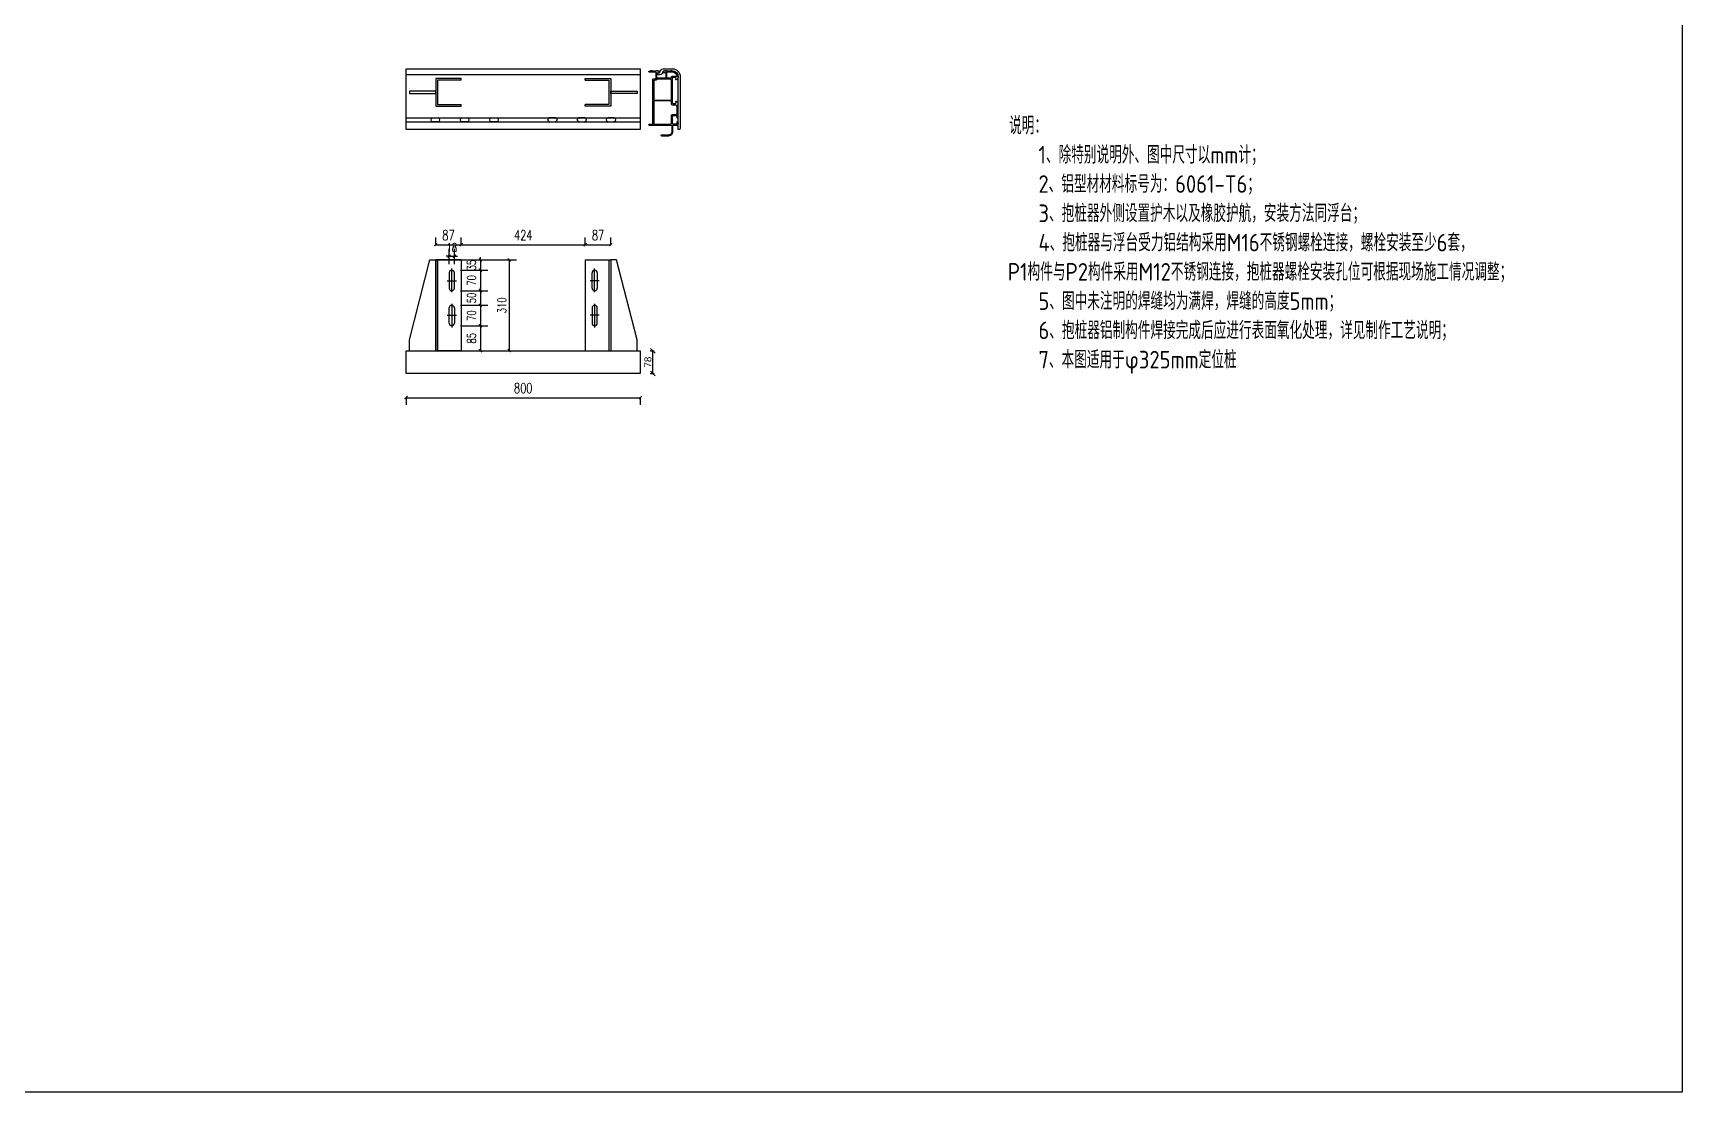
# Model space of a CAD drawing. Extents: x -259369 to -50372, y -155978 to 198088.
# Drawn here: x -100896 to -95263, y 9967 to 13586 of the extents above; entities that cross this region are included whole.
import ezdxf

# ---------------------------------------------------------------- set-up
doc = ezdxf.new("R2010")
doc.units = 0
doc.header["$LTSCALE"] = 1000
doc.header["$MEASUREMENT"] = 0
doc.linetypes.add('( Border )', pattern=[21, 6, -3, 6, -3, 0, -3])
doc.linetypes.add('CENTER2', pattern=[28.575, 19.05, -3.175, 3.175, -3.175])
for name, color, linetype in [('PUB_DIM', 3, 'Continuous'), ('W-WOOD_FLOOR木地板', 30, 'Continuous'), ('中实线', 1, 'Continuous'), ('图层5', 6, 'Continuous'), ('粗实线', 3, 'Continuous')]:
    doc.layers.add(name, color=color, linetype=linetype)
doc.layers.add('结构', color=52, linetype='Continuous', lineweight=18)
doc.layers.add('铝主梁170x129x4', color=210, linetype='Continuous', lineweight=25)
doc.styles.add('_TCH_DIM_T3', font='SIMPLEX.shx', dxfattribs={"width": 0.705882, "bigfont": 'hztxt.shx'})
doc.styles.add('DIM_FONT', font='SIMPLEX', dxfattribs={"width": 0.7, "bigfont": 'GBCBIG'})
doc.styles.add('M', font='arial.ttf')
doc.styles.get("Standard").update_dxf_attribs({"font": 'gbenor.shx', "bigfont": 'gbcbig.shx'})
doc.styles.add('STANDARD_T3', font='simplex.shx', dxfattribs={"width": 0.7, "bigfont": 'hztxt.shx'})
doc.dimstyles.new('9', dxfattribs={"dimscale": 8, "dimtxt": 3, "dimasz": 2, "dimexe": 0.5, "dimexo": 0.5, "dimtad": 1, "dimdec": 0, "dimdsep": 46, "dimtxsty": 'M', "dimblk1": 'OBLIQUE', "dimblk2": 'OBLIQUE', "dimsah": 1, "dimcen": 2.5, "dimclrd": 6, "dimclre": 6, "dimclrt": 6, "dimadec": 0, "dimazin": 0, "dimtfac": 1, "dimtdec": 0, "dimtix": 1, "dimtmove": 1, "dimatfit": 3, "dimldrblk": 'OBLIQUE', "dimfxl": 2, "dimfxlon": 1, "dimtolj": 1, "dimtzin": 0, "dimarcsym": 0})
doc.dimstyles.new('_T&10', dxfattribs={"dimtxt": 29.75, "dimasz": 10, "dimexe": 25, "dimexo": 30, "dimgap": 10, "dimtad": 1, "dimdec": 0, "dimzin": 0, "dimdsep": 46, "dimtxsty": '_TCH_DIM_T3', "dimblk": 'ARCHTICK', "dimcen": 0.09, "dimclrt": 7, "dimazin": 2, "dimtfac": 1, "dimtdec": 0, "dimtix": 1, "dimtmove": 2, "dimatfit": 3, "dimfxl": 1, "dimtolj": 1, "dimtzin": 0, "dimarcsym": 0})
doc.dimstyles.new('DIMN10', dxfattribs={"dimscale": 0.1, "dimtxt": 300, "dimasz": 100, "dimexe": 250, "dimexo": 300, "dimgap": 150, "dimtad": 1, "dimdec": 0, "dimzin": 0, "dimdsep": 46, "dimtxsty": 'DIM_FONT', "dimblk": 'ARCHTICK', "dimcen": 0.09, "dimclrd": 1, "dimclre": 1, "dimclrt": 2, "dimazin": 2, "dimtfac": 1, "dimtdec": 0, "dimtix": 1, "dimtmove": 2, "dimatfit": 3, "dimldrblk": 'ARCHTICK', "dimfxl": 1, "dimtolj": 1, "dimtzin": 0, "dimarcsym": 0})
doc.dimstyles.new('W__10', dxfattribs={"dimtxt": 35, "dimasz": 10, "dimexe": 25, "dimexo": 30, "dimgap": 15, "dimtad": 1, "dimdec": 0, "dimzin": 0, "dimdsep": 46, "dimtxsty": 'STANDARD_T3', "dimblk": 'ARCHTICK', "dimcen": 0.09, "dimclrd": 1, "dimclre": 1, "dimclrt": 2, "dimadec": 0, "dimazin": 0, "dimtfac": 1, "dimtdec": 0, "dimtix": 1, "dimtmove": 2, "dimatfit": 3, "dimldrblk": 'ARCHTICK', "dimfxl": 1, "dimtolj": 1, "dimtzin": 0, "dimarcsym": 0})

# ---------------------------------------------------------------- blocks, each defined once
blk = doc.blocks.new('_ArchTick')
at = {"color": 0, "linetype": 'ByBlock', "const_width": 0.4}
blk.add_lwpolyline([(-0.5, -0.5), (0.5, 0.5)], dxfattribs=at)
blk = doc.blocks.new('*D682')
at = {"layer": 'Defpoints', "color": 0, "transparency": 16777216}
for p in [(-99621.4, 12422), (-98821.4, 12422), (-98821.4, 12339.5)]:
    blk.add_point(p, dxfattribs=at)
at = {"layer": 'PUB_DIM', "color": 1, "lineweight": -2, "transparency": 16777216}
for p, q in [((-99621.4, 12341.5), (-99621.4, 12314.5)), ((-99621.4, 12339.5), (-98821.4, 12339.5)), ((-98821.4, 12341.5), (-98821.4, 12314.5))]:
    blk.add_line(p, q, dxfattribs=at)
at = {"layer": 'PUB_DIM', "color": 1, "lineweight": -2, "transparency": 16777216, "xscale": 10, "yscale": 10, "zscale": 10, "rotation": 180}
blk.add_blockref('_ArchTick', (-99621.4, 12339.5), dxfattribs=at)
at = {"layer": 'PUB_DIM', "color": 1, "lineweight": -2, "transparency": 16777216, "xscale": 10, "yscale": 10, "zscale": 10}
blk.add_blockref('_ArchTick', (-98821.4, 12339.5), dxfattribs=at)
at = {"layer": 'PUB_DIM', "color": 2, "transparency": 16777216, "insert": (-99221.4, 12372), "char_height": 35, "attachment_point": 5, "style": 'STANDARD_T3'}
blk.add_mtext('\\A1;800', dxfattribs=at)
blk = doc.blocks.new('*D683')
at = {"layer": 'Defpoints', "color": 0, "transparency": 16777216}
for p in [(-99433.4, 12810), (-99433.4, 12500), (-99269.3, 12500)]:
    blk.add_point(p, dxfattribs=at)
at = {"layer": 'PUB_DIM', "color": 0, "lineweight": -2, "transparency": 16777216}
for p, q in [((-99403.4, 12810), (-99244.3, 12810)), ((-99269.3, 12810), (-99269.3, 12500)), ((-99403.4, 12500), (-99244.3, 12500))]:
    blk.add_line(p, q, dxfattribs=at)
at = {"layer": 'PUB_DIM', "color": 0, "lineweight": -2, "transparency": 16777216, "xscale": 10, "yscale": 10, "zscale": 10}
for p, rotation in [((-99269.3, 12810), 90), ((-99269.3, 12500), 270)]:
    blk.add_blockref('_ArchTick', p, dxfattribs=dict(at, rotation=rotation))
at = {"layer": 'PUB_DIM', "color": 7, "transparency": 16777216, "insert": (-99294.2, 12655), "char_height": 29.75, "attachment_point": 5, "rotation": 90, "style": '_TCH_DIM_T3'}
blk.add_mtext('\\A1;310', dxfattribs=at)
blk = doc.blocks.new('*D684')
at = {"layer": 'Defpoints', "color": 0, "transparency": 16777216}
for p in [(-99433.4, 12862.1), (-99520.4, 12810), (-99433.4, 12810)]:
    blk.add_point(p, dxfattribs=at)
at = {"layer": 'PUB_DIM', "color": 1, "lineweight": -2, "transparency": 16777216}
for p, q in [((-99520.4, 12860.1), (-99520.4, 12887.1)), ((-99520.4, 12862.1), (-99433.4, 12862.1)), ((-99433.4, 12860.1), (-99433.4, 12887.1))]:
    blk.add_line(p, q, dxfattribs=at)
at = {"layer": 'PUB_DIM', "color": 1, "lineweight": -2, "transparency": 16777216, "xscale": 10, "yscale": 10, "zscale": 10, "rotation": 180}
blk.add_blockref('_ArchTick', (-99520.4, 12862.1), dxfattribs=at)
at = {"layer": 'PUB_DIM', "color": 1, "lineweight": -2, "transparency": 16777216, "xscale": 10, "yscale": 10, "zscale": 10}
blk.add_blockref('_ArchTick', (-99433.4, 12862.1), dxfattribs=at)
at = {"layer": 'PUB_DIM', "color": 2, "transparency": 16777216, "insert": (-99476.9, 12894.6), "char_height": 35, "attachment_point": 5, "style": 'STANDARD_T3'}
blk.add_mtext('\\A1;87', dxfattribs=at)
blk = doc.blocks.new('*D685')
at = {"layer": 'Defpoints', "color": 0, "transparency": 16777216}
for p in [(-99009.4, 12862.1), (-99433.4, 12810), (-99009.4, 12810)]:
    blk.add_point(p, dxfattribs=at)
at = {"layer": 'PUB_DIM', "color": 1, "lineweight": -2, "transparency": 16777216}
for p, q in [((-99433.4, 12860.1), (-99433.4, 12887.1)), ((-99433.4, 12862.1), (-99009.4, 12862.1)), ((-99009.4, 12860.1), (-99009.4, 12887.1))]:
    blk.add_line(p, q, dxfattribs=at)
at = {"layer": 'PUB_DIM', "color": 1, "lineweight": -2, "transparency": 16777216, "xscale": 10, "yscale": 10, "zscale": 10, "rotation": 180}
blk.add_blockref('_ArchTick', (-99433.4, 12862.1), dxfattribs=at)
at = {"layer": 'PUB_DIM', "color": 1, "lineweight": -2, "transparency": 16777216, "xscale": 10, "yscale": 10, "zscale": 10}
blk.add_blockref('_ArchTick', (-99009.4, 12862.1), dxfattribs=at)
at = {"layer": 'PUB_DIM', "color": 2, "transparency": 16777216, "insert": (-99221.4, 12894.6), "char_height": 35, "attachment_point": 5, "style": 'STANDARD_T3'}
blk.add_mtext('\\A1;424', dxfattribs=at)
blk = doc.blocks.new('*D686')
at = {"layer": 'Defpoints', "color": 0, "transparency": 16777216}
for p in [(-98922.4, 12862.1), (-99009.4, 12810), (-98922.4, 12810)]:
    blk.add_point(p, dxfattribs=at)
at = {"layer": 'PUB_DIM', "color": 1, "lineweight": -2, "transparency": 16777216}
for p, q in [((-99009.4, 12860.1), (-99009.4, 12887.1)), ((-99009.4, 12862.1), (-98922.4, 12862.1)), ((-98922.4, 12860.1), (-98922.4, 12887.1))]:
    blk.add_line(p, q, dxfattribs=at)
at = {"layer": 'PUB_DIM', "color": 1, "lineweight": -2, "transparency": 16777216, "xscale": 10, "yscale": 10, "zscale": 10, "rotation": 180}
blk.add_blockref('_ArchTick', (-99009.4, 12862.1), dxfattribs=at)
at = {"layer": 'PUB_DIM', "color": 1, "lineweight": -2, "transparency": 16777216, "xscale": 10, "yscale": 10, "zscale": 10}
blk.add_blockref('_ArchTick', (-98922.4, 12862.1), dxfattribs=at)
at = {"layer": 'PUB_DIM', "color": 2, "transparency": 16777216, "insert": (-98965.9, 12894.6), "char_height": 35, "attachment_point": 5, "style": 'STANDARD_T3'}
blk.add_mtext('\\A1;87', dxfattribs=at)
blk = doc.blocks.new('*D687')
at = {"layer": 'Defpoints', "color": 0, "transparency": 16777216}
for p in [(-99476.9, 12810), (-99465.4, 12775), (-99367.8, 12775)]:
    blk.add_point(p, dxfattribs=at)
at = {"layer": 'PUB_DIM', "color": 1, "lineweight": -2, "transparency": 16777216}
for p, q in [((-99446.9, 12810), (-99342.8, 12810)), ((-99367.8, 12810), (-99367.8, 12820)), ((-99367.8, 12810), (-99367.8, 12775)), ((-99435.4, 12775), (-99342.8, 12775)), ((-99367.8, 12775), (-99367.8, 12765))]:
    blk.add_line(p, q, dxfattribs=at)
at = {"layer": 'PUB_DIM', "color": 1, "lineweight": -2, "transparency": 16777216, "xscale": 10, "yscale": 10, "zscale": 10}
for p, rotation in [((-99367.8, 12810), 270), ((-99367.8, 12775), 90)]:
    blk.add_blockref('_ArchTick', p, dxfattribs=dict(at, rotation=rotation))
at = {"layer": 'PUB_DIM', "color": 2, "transparency": 16777216, "insert": (-99397.8, 12792.5), "char_height": 30, "attachment_point": 5, "rotation": 90, "style": 'DIM_FONT'}
blk.add_mtext('\\A1;35', dxfattribs=at)
blk = doc.blocks.new('*D688')
at = {"layer": 'Defpoints', "color": 0, "transparency": 16777216}
for p in [(-99465.4, 12775), (-99465.4, 12705), (-99367.8, 12705)]:
    blk.add_point(p, dxfattribs=at)
at = {"layer": 'PUB_DIM', "color": 1, "lineweight": -2, "transparency": 16777216}
for p, q in [((-99435.4, 12775), (-99342.8, 12775)), ((-99367.8, 12775), (-99367.8, 12705)), ((-99435.4, 12705), (-99342.8, 12705))]:
    blk.add_line(p, q, dxfattribs=at)
at = {"layer": 'PUB_DIM', "color": 1, "lineweight": -2, "transparency": 16777216, "xscale": 10, "yscale": 10, "zscale": 10}
for p, rotation in [((-99367.8, 12775), 90), ((-99367.8, 12705), 270)]:
    blk.add_blockref('_ArchTick', p, dxfattribs=dict(at, rotation=rotation))
at = {"layer": 'PUB_DIM', "color": 2, "transparency": 16777216, "insert": (-99397.8, 12740), "char_height": 30, "attachment_point": 5, "rotation": 90, "style": 'DIM_FONT'}
blk.add_mtext('\\A1;70', dxfattribs=at)
blk = doc.blocks.new('*D689')
at = {"layer": 'Defpoints', "color": 0, "transparency": 16777216}
for p in [(-99465.4, 12705), (-99465.4, 12655), (-99367.8, 12655)]:
    blk.add_point(p, dxfattribs=at)
at = {"layer": 'PUB_DIM', "color": 1, "lineweight": -2, "transparency": 16777216}
for p, q in [((-99435.4, 12705), (-99342.8, 12705)), ((-99367.8, 12705), (-99367.8, 12715)), ((-99367.8, 12705), (-99367.8, 12655)), ((-99435.4, 12655), (-99342.8, 12655)), ((-99367.8, 12655), (-99367.8, 12645))]:
    blk.add_line(p, q, dxfattribs=at)
at = {"layer": 'PUB_DIM', "color": 1, "lineweight": -2, "transparency": 16777216, "xscale": 10, "yscale": 10, "zscale": 10}
for p, rotation in [((-99367.8, 12705), 270), ((-99367.8, 12655), 90)]:
    blk.add_blockref('_ArchTick', p, dxfattribs=dict(at, rotation=rotation))
at = {"layer": 'PUB_DIM', "color": 2, "transparency": 16777216, "insert": (-99397.8, 12680), "char_height": 30, "attachment_point": 5, "rotation": 90, "style": 'DIM_FONT'}
blk.add_mtext('\\A1;50', dxfattribs=at)
blk = doc.blocks.new('*D690')
at = {"layer": 'Defpoints', "color": 0, "transparency": 16777216}
for p in [(-99465.4, 12655), (-99465.4, 12585), (-99367.8, 12585)]:
    blk.add_point(p, dxfattribs=at)
at = {"layer": 'PUB_DIM', "color": 1, "lineweight": -2, "transparency": 16777216}
for p, q in [((-99435.4, 12655), (-99342.8, 12655)), ((-99367.8, 12655), (-99367.8, 12585)), ((-99435.4, 12585), (-99342.8, 12585))]:
    blk.add_line(p, q, dxfattribs=at)
at = {"layer": 'PUB_DIM', "color": 1, "lineweight": -2, "transparency": 16777216, "xscale": 10, "yscale": 10, "zscale": 10}
for p, rotation in [((-99367.8, 12655), 90), ((-99367.8, 12585), 270)]:
    blk.add_blockref('_ArchTick', p, dxfattribs=dict(at, rotation=rotation))
at = {"layer": 'PUB_DIM', "color": 2, "transparency": 16777216, "insert": (-99397.8, 12620), "char_height": 30, "attachment_point": 5, "rotation": 90, "style": 'DIM_FONT'}
blk.add_mtext('\\A1;70', dxfattribs=at)
blk = doc.blocks.new('*D691')
at = {"layer": 'Defpoints', "color": 0, "transparency": 16777216}
for p in [(-99465.4, 12585), (-99476.9, 12500), (-99367.8, 12500)]:
    blk.add_point(p, dxfattribs=at)
at = {"layer": 'PUB_DIM', "color": 1, "lineweight": -2, "transparency": 16777216}
for p, q in [((-99435.4, 12585), (-99342.8, 12585)), ((-99367.8, 12585), (-99367.8, 12500)), ((-99446.9, 12500), (-99342.8, 12500))]:
    blk.add_line(p, q, dxfattribs=at)
at = {"layer": 'PUB_DIM', "color": 1, "lineweight": -2, "transparency": 16777216, "xscale": 10, "yscale": 10, "zscale": 10}
for p, rotation in [((-99367.8, 12585), 90), ((-99367.8, 12500), 270)]:
    blk.add_blockref('_ArchTick', p, dxfattribs=dict(at, rotation=rotation))
at = {"layer": 'PUB_DIM', "color": 2, "transparency": 16777216, "insert": (-99397.8, 12542.5), "char_height": 30, "attachment_point": 5, "rotation": 90, "style": 'DIM_FONT'}
blk.add_mtext('\\A1;85', dxfattribs=at)
blk = doc.blocks.new('*D692')
at = {"layer": 'Defpoints', "color": 0, "transparency": 16777216}
for p in [(-99456.4, 12822.6), (-99474.4, 12766), (-99456.4, 12766)]:
    blk.add_point(p, dxfattribs=at)
at = {"layer": 'PUB_DIM', "color": 1, "lineweight": -2, "transparency": 16777216}
for p, q in [((-99474.4, 12796), (-99474.4, 12847.6)), ((-99456.4, 12796), (-99456.4, 12847.6)), ((-99474.4, 12822.6), (-99484.4, 12822.6)), ((-99474.4, 12822.6), (-99456.4, 12822.6)), ((-99456.4, 12822.6), (-99446.4, 12822.6))]:
    blk.add_line(p, q, dxfattribs=at)
at = {"layer": 'PUB_DIM', "color": 1, "lineweight": -2, "transparency": 16777216, "xscale": 10, "yscale": 10, "zscale": 10}
blk.add_blockref('_ArchTick', (-99474.4, 12822.6), dxfattribs=at)
at = {"layer": 'PUB_DIM', "color": 1, "lineweight": -2, "transparency": 16777216, "xscale": 10, "yscale": 10, "zscale": 10, "rotation": 180}
blk.add_blockref('_ArchTick', (-99456.4, 12822.6), dxfattribs=at)
at = {"layer": 'PUB_DIM', "color": 2, "transparency": 16777216, "insert": (-99465.4, 12852.6), "char_height": 30, "attachment_point": 5, "style": 'DIM_FONT'}
blk.add_mtext('\\A1;18', dxfattribs=at)
blk = doc.blocks.new('048')
at = {"color": 4}
for p, q in [((651097.9, -257614.5), (651010.9, -257614.5)), ((651010.9, -257614.5), (651010.9, -257709.5)), ((651097.9, -257620.5), (651016.9, -257620.5)), ((651016.9, -257620.5), (651016.9, -257703.5)), ((651097.9, -257620.5), (651097.9, -257614.5)), ((651010.9, -257709.5), (651097.9, -257709.5)), ((651016.9, -257703.5), (651097.9, -257703.5)), ((651097.9, -257709.5), (651097.9, -257703.5))]:
    blk.add_line(p, q, dxfattribs=at)
blk = doc.blocks.new('891')
at = {"color": 0, "ltscale": 0.5}
blk.add_line((-1486542.7, 1377887.1), (-1486570.9, 1377887.1), dxfattribs=at)
at = {"color": 0, "lineweight": 5}
for p, q in [((-1486591.7, 1377686.1), (-1486593.6, 1377686.1)), ((-1486592.4, 1377685.9), (-1486592.4, 1377685.9))]:
    blk.add_line(p, q, dxfattribs=at)
at = {"color": 0, "ltscale": 0.5}
blk.add_arc((-1486542.7, 1377885.1), 2, 64.2042, 90, dxfattribs=at)
at = {"color": 0, "lineweight": 25}
for centre, radius, start, end in [((-1486593.6, 1377688.1), 2, 246.4591, 270), ((-1486591.7, 1377687.1), 1, 270, 311.3814), ((-1486592.4, 1377687.9), 2, 311.3814, 0)]:
    blk.add_arc(centre, radius, start, end, dxfattribs=at)
at = {"layer": '粗实线', "color": 0, "linetype": 'ByBlock', "ltscale": 0.5}
for p, q in [((-1486597.4, 1377867.1), (-1486597.4, 1377784.7)), ((-1486528.2, 1377873.7), (-1486521.4, 1377873.7)), ((-1486521.4, 1377879.7), (-1486525.5, 1377879.7)), ((-1486520.4, 1377874.7), (-1486520.4, 1377878.7)), ((-1486597.4, 1377783.5), (-1486597.4, 1377704.7)), ((-1486597.4, 1377703.5), (-1486597.4, 1377690.9))]:
    blk.add_line(p, q, dxfattribs=at)
for centre, radius, start, end in [((-1486570.4, 1377867.1), 27, 91.5188, 180), ((-1486570.4, 1377867.1), 20, 91.5188, 180), ((-1486544.9, 1377880.5), 7.1, 37.6327, 64.2042), ((-1486542.2, 1377879.6), 14.8, 7.196, 79.5045), ((-1486540.9, 1377883.6), 2, 5.0412, 37.6327), ((-1486526.3, 1377886.4), 12.9, 191.5156, 261.5695), ((-1486525.5, 1377881.7), 2, 186.8775, 270), ((-1486521.4, 1377878.7), 1, 0, 90), ((-1486521.4, 1377874.7), 1, 270, 0)]:
    blk.add_arc(centre, radius, start, end, dxfattribs=at)
at = {"layer": '结构', "color": 0, "linetype": 'ByBlock', "lineweight": 0, "ltscale": 0.5}
for points in [[(-1486564.5, 1377894.1, 0.198912), (-1486564.6, 1377894.1), (-1486564.9, 1377893.6, -0.414214), (-1486565.2, 1377893.6), (-1486565.5, 1377894.1, 0.198912), (-1486565.7, 1377894.1)], [(-1486562.5, 1377894.1, 0.198912), (-1486562.6, 1377894.1), (-1486562.9, 1377893.6, -0.414214), (-1486563.2, 1377893.6), (-1486563.5, 1377894.1, 0.198912), (-1486563.7, 1377894.1)], [(-1486560.5, 1377894.1, 0.198912), (-1486560.6, 1377894.1), (-1486560.9, 1377893.6, -0.414214), (-1486561.2, 1377893.6), (-1486561.5, 1377894.1, 0.198912), (-1486561.7, 1377894.1)], [(-1486558.5, 1377894.1, 0.198912), (-1486558.6, 1377894.1), (-1486558.9, 1377893.6, -0.414214), (-1486559.2, 1377893.6), (-1486559.5, 1377894.1, 0.198912), (-1486559.7, 1377894.1)], [(-1486556.5, 1377894.1, 0.198912), (-1486556.6, 1377894.1), (-1486556.9, 1377893.6, -0.414214), (-1486557.2, 1377893.6), (-1486557.5, 1377894.1, 0.198912), (-1486557.7, 1377894.1)], [(-1486554.5, 1377894.1, 0.198912), (-1486554.6, 1377894.1), (-1486554.9, 1377893.6, -0.414214), (-1486555.2, 1377893.6), (-1486555.5, 1377894.1, 0.198912), (-1486555.7, 1377894.1)], [(-1486552.5, 1377894.1, 0.198912), (-1486552.6, 1377894.1), (-1486552.9, 1377893.6, -0.414214), (-1486553.2, 1377893.6), (-1486553.5, 1377894.1, 0.198912), (-1486553.7, 1377894.1)], [(-1486550.5, 1377894.1, 0.198912), (-1486550.6, 1377894.1), (-1486550.9, 1377893.6, -0.414214), (-1486551.2, 1377893.6), (-1486551.5, 1377894.1, 0.198912), (-1486551.7, 1377894.1)]]:
    blk.add_lwpolyline(points, format="xyb", dxfattribs=at)
at = {"layer": '铝主梁170x129x4', "color": 0, "lineweight": 25}
for p, q in [((-1486590.4, 1377720.2), (-1486590.4, 1377867.1)), ((-1486565.7, 1377894.1), (-1486571.1, 1377894.1)), ((-1486563.6, 1377894.1), (-1486564.5, 1377894.1)), ((-1486561.6, 1377894.1), (-1486562.5, 1377894.1)), ((-1486559.6, 1377894.1), (-1486560.5, 1377894.1)), ((-1486557.6, 1377894.1), (-1486558.5, 1377894.1)), ((-1486555.6, 1377894.1), (-1486556.5, 1377894.1)), ((-1486553.6, 1377894.1), (-1486554.5, 1377894.1)), ((-1486551.6, 1377894.1), (-1486552.5, 1377894.1)), ((-1486539.5, 1377894.1), (-1486550.5, 1377894.1)), ((-1486597, 1377784.3), (-1486597.3, 1377784.6)), ((-1486597.3, 1377783.7), (-1486597, 1377784)), ((-1486597, 1377704.3), (-1486597.3, 1377704.6)), ((-1486597.3, 1377703.7), (-1486597, 1377704)), ((-1486590.7, 1377719.8), (-1486590.4, 1377720.1)), ((-1486590.4, 1377719.2), (-1486590.7, 1377719.5)), ((-1486590.4, 1377687.9), (-1486590.4, 1377719))]:
    blk.add_line(p, q, dxfattribs=at)
for centre, radius, start, end in [((-1486597.2, 1377784.7), 0.2, 180, 225), ((-1486597.2, 1377783.5), 0.2, 135, 180), ((-1486597.2, 1377784.1), 0.2, 315, 45), ((-1486597.2, 1377704.7), 0.2, 180, 225), ((-1486597.2, 1377703.5), 0.2, 135, 180), ((-1486592.4, 1377690.9), 5, 180, 246.4591), ((-1486597.2, 1377704.1), 0.2, 315, 45), ((-1486590.6, 1377719.6), 0.2, 135, 225), ((-1486590.6, 1377720.2), 0.2, 315, 0), ((-1486590.6, 1377719), 0.2, 0, 45)]:
    blk.add_arc(centre, radius, start, end, dxfattribs=at)
blk = doc.blocks.new('_Oblique')
at = {"color": 0, "linetype": 'ByBlock', "lineweight": -2}
blk.add_line((-0.5, -0.5), (0.5, 0.5), dxfattribs=at)
blk = doc.blocks.new('*D681')
at = {"color": 6, "lineweight": -2, "transparency": 16777216}
for p, q in [((-98788.2, 12500), (-98774.2, 12500)), ((-98778.2, 12422), (-98778.2, 12500)), ((-98788.2, 12422), (-98774.2, 12422))]:
    blk.add_line(p, q, dxfattribs=at)
at = {"layer": 'Defpoints', "color": 0, "transparency": 16777216}
for p in [(-98821.4, 12500), (-98778.2, 12500), (-98821.4, 12422)]:
    blk.add_point(p, dxfattribs=at)
at = {"color": 6, "lineweight": -2, "transparency": 16777216, "xscale": 16, "yscale": 16, "zscale": 16}
for p, rotation in [((-98778.2, 12500), 90), ((-98778.2, 12422), 270)]:
    blk.add_blockref('_Oblique', p, dxfattribs=dict(at, rotation=rotation))
at = {"color": 6, "transparency": 16777216, "insert": (-98795.4, 12461), "char_height": 24, "attachment_point": 5, "rotation": 90, "style": 'M'}
blk.add_mtext('\\A1;78', dxfattribs=at)
blk = doc.blocks.new('A$C49B369EF')
at = {"color": 8}
for p, q in [((4, 203), (20.5, 203)), ((22.5, 124), (22.5, 191))]:
    blk.add_line(p, q, dxfattribs=at)
at = {"color": 3}
for p, q in [((17, 36), (2, 36)), ((19, 34), (19, 12)), ((22, 34), (22, 12)), ((57, 3), (31, 3)), ((58, 2), (58, 1)), ((47.4, 0), (31, 0)), ((57, 0), (48.6, 0))]:
    blk.add_line(p, q, dxfattribs=at)
at = {"color": 8, "ltscale": 0.5}
blk.add_arc((20.5, 201), 2, 0, 90, dxfattribs=at)
at = {"color": 3}
for centre, radius, start, end in [((2, 38), 2, 180, 270), ((17, 34), 2, 0, 90), ((31, 12), 12, 180, 270), ((31, 12), 9, 180, 270), ((57, 2), 1, 0, 90), ((57, 1), 1, 270, 0)]:
    blk.add_arc(centre, radius, start, end, dxfattribs=at)
at = {"color": 3, "ltscale": 0.5}
blk.add_arc((24, 34), 2, 90, 180, dxfattribs=at)
at = {"layer": '中实线', "color": 8, "linetype": 'ByBlock', "ltscale": 0.5}
for p, q in [((4, 203), (4, 203)), ((36, 218), (20, 218)), ((20, 218), (20, 218)), ((22.5, 199), (22.5, 201)), ((24.5, 197), (37, 197)), ((25.5, 194), (70.6, 194)), ((39, 199), (39, 215)), ((75.5, 190), (80.5, 190)), ((83.5, 187), (83.5, 125)), ((22.5, 107.5), (22.5, 117)), ((80.5, 122), (24.5, 122)), ((24.5, 119), (80.5, 119)), ((83.5, 116), (83.5, 42.5)), ((3.5, 76), (3.5, 101.5)), ((6.5, 104.5), (19.5, 104.5)), ((19.5, 73), (6.5, 73)), ((22.5, 42.5), (22.5, 70)), ((80.5, 39.5), (25.5, 39.5))]:
    blk.add_line(p, q, dxfattribs=at)
for centre, radius, start, end in [((20, 202.1), 15.9, 89.8166, 176.4472), ((24.5, 199), 2, 180, 269.9404), ((25.5, 191), 3, 90, 180), ((36, 215), 3, 0, 90), ((37, 199), 2, 269.9404, 0), ((70.6, 192), 2, 11.537, 90), ((75.5, 193), 3, 191.537, 270), ((80.5, 187), 3, 0, 90), ((24.5, 124), 2, 180, 270), ((24.5, 117), 2, 90, 180), ((80.5, 125), 3, 270, 0), ((80.5, 116), 3, 0, 90), ((6.5, 101.5), 3, 90, 180), ((6.5, 76), 3, 180, 270), ((19.5, 107.5), 3, 270, 0), ((19.5, 70), 3, 0, 90), ((25.5, 42.5), 3, 180, 270), ((80.5, 42.5), 3, 270, 0)]:
    blk.add_arc(centre, radius, start, end, dxfattribs=at)
at = {"layer": '粗实线', "linetype": 'ByBlock', "ltscale": 0.5}
for p, q in [((0, 200.4), (0, 202)), ((9.1, 199.2), (7.8, 191.8)), ((17, 200), (10.1, 200)), ((19, 155.1), (19, 198)), ((20, 222), (24.7, 222)), ((24.7, 222), (22.4, 222)), ((39.9, 222), (45, 222)), ((42.5, 214), (42.5, 198)), ((43.5, 215), (50.3, 215)), ((43.5, 197), (56.9, 197)), ((50.5, 219.5), (50.5, 215.2)), ((57.1, 196.9), (57.4, 196.6)), ((57.6, 196.6), (57.9, 196.9)), ((58.1, 197), (71.5, 197)), ((64.5, 215.2), (64.5, 219.5)), ((71.5, 215), (64.7, 215)), ((70, 222), (75.1, 222)), ((72.5, 198), (72.5, 214)), ((76, 218), (76, 194.5)), ((99.8, 219), (77, 219)), ((77, 193.5), (86, 193.5)), ((87, 192.5), (87, 155.1)), ((90.3, 222), (92.7, 222)), ((100, 219.5), (100, 219.2)), ((7.8, 117.2), (9.1, 109.8)), ((19, 111), (19, 153.9)), ((19.4, 154.6), (19.1, 154.9)), ((19.1, 154.1), (19.4, 154.4)), ((86.9, 154.9), (86.6, 154.6)), ((86.6, 154.4), (86.9, 154.1)), ((87, 153.9), (87, 153.9)), ((87, 153.9), (87, 89.8)), ((0, 89.8), (0, 108.6)), ((0, 74.4), (0, 88.7)), ((0, 64), (0, 74.4)), ((0.4, 89.4), (0.1, 89.7)), ((0.1, 88.8), (0.4, 89.1)), ((3.8, 61.5), (2.5, 61.5)), ((4, 68.5), (4, 61.7)), ((18, 69.5), (5, 69.5)), ((10.1, 109), (17, 109)), ((19, 55.1), (19, 68.5)), ((86.9, 89.7), (86.6, 89.4)), ((86.6, 89.1), (86.9, 88.8)), ((87, 88.7), (87, 39.5)), ((0, 38), (0, 42)), ((2.5, 47.5), (3.8, 47.5)), ((4, 47.3), (4, 40.5)), ((19, 40.5), (19, 53.9)), ((19.4, 54.6), (19.1, 54.9)), ((19.1, 54.1), (19.4, 54.4)), ((99, 36), (24, 36)), ((87.5, 39), (99, 39)), ((100, 38), (100, 37))]:
    blk.add_line(p, q, dxfattribs=at)
at = {"layer": '粗实线', "color": 3, "linetype": 'ByBlock', "ltscale": 0.5}
for p, q in [((5, 39.5), (18, 39.5)), ((47.9, 0.4), (47.6, 0.1)), ((48.4, 0.1), (48.1, 0.4))]:
    blk.add_line(p, q, dxfattribs=at)
at = {"layer": '粗实线', "linetype": 'ByBlock', "ltscale": 0.5}
for centre, radius, start, end in [((20, 202), 20, 90, 180), ((9.9, 200.4), 9.84, 179.7094, 251.9861), ((6.8, 192), 1, 270, 349.7), ((10.1, 199), 1, 90, 169.7), ((17, 198), 2, 360, 90), ((43.5, 214), 1, 90, 180), ((43.5, 198), 1, 180, 270), ((45.3, 215.4), 6.6, 38.3047, 92.8074), ((50.3, 215.2), 0.2, 270, 0.2741), ((56.9, 196.8), 0.2, 45, 90), ((57.5, 196.8), 0.2, 225, 315), ((58.1, 196.8), 0.2, 90, 135), ((69.7, 215.4), 6.6, 87.1926, 141.6953), ((64.7, 215.2), 0.2, 180, 270), ((71.5, 214), 1, 0, 90), ((71.5, 198), 1, 270, 0), ((77, 218), 1, 90, 180), ((77, 194.5), 1, 180, 270), ((86, 192.5), 1, 0, 90), ((92.1, 208.2), 13.8, 54.8394, 92.3815), ((99.8, 219.2), 0.2, 270, 0), ((10.1, 108.5), 10.1, 110.0422, 179.7055), ((6.8, 117), 1.03, 10.8147, 98.718), ((19.2, 155.1), 0.2, 180, 225), ((19.2, 153.9), 0.2, 135, 180), ((19.2, 154.5), 0.2, 315, 45), ((86.8, 154.5), 0.2, 135, 225), ((86.8, 155.1), 0.2, 315, 0), ((86.8, 153.9), 0.2, 360, 45), ((0.2, 89.8), 0.2, 180, 225), ((0.2, 88.7), 0.2, 135, 180), ((2.5, 64), 2.5, 180, 270), ((0.2, 89.2), 0.2, 315, 45), ((3.8, 61.7), 0.2, 270, 0), ((5, 68.5), 1, 90, 180), ((10.1, 110), 1, 190.3, 270), ((17, 111), 2, 270, 0), ((18, 68.5), 1, 0, 90), ((86.8, 89.2), 0.2, 135, 225), ((86.8, 89.8), 0.2, 315, 0), ((86.8, 88.7), 0.2, 360, 45), ((6.6, 42.3), 6.6, 128.3047, 182.8074), ((3.8, 47.3), 0.2, 0, 90), ((5, 40.5), 1, 180, 270), ((18, 40.5), 1, 270, 0), ((19.2, 55.1), 0.2, 180, 225), ((19.2, 53.9), 0.2, 135, 180), ((19.2, 54.5), 0.2, 315, 45), ((87, 39), 0.5, 90, 0), ((99, 38), 1, 0, 90), ((99, 37), 1, 270, 0)]:
    blk.add_arc(centre, radius, start, end, dxfattribs=at)
at = {"layer": '粗实线', "color": 3, "linetype": 'ByBlock', "ltscale": 0.5}
for centre, start, end in [((47.4, 0.2), 270, 315), ((48, 0.2), 45, 135), ((48.6, 0.2), 225, 270)]:
    blk.add_arc(centre, 0.2, start, end, dxfattribs=at)
at = {"layer": '结构', "color": 3, "linetype": 'ByBlock', "ltscale": 0.5}
for p, q in [((24.9, 221.9), (25.2, 221.5)), ((25.5, 221.5), (25.8, 221.9)), ((25.9, 222), (26.7, 222)), ((26.9, 221.9), (27.2, 221.5)), ((27.5, 221.5), (27.8, 221.9)), ((27.9, 222), (28.7, 222)), ((28.9, 221.9), (29.2, 221.5)), ((29.5, 221.5), (29.8, 221.9)), ((29.9, 222), (30.7, 222)), ((30.9, 221.9), (31.2, 221.5)), ((31.5, 221.5), (31.8, 221.9)), ((31.9, 222), (32.7, 222)), ((32.9, 221.9), (33.2, 221.5)), ((33.5, 221.5), (33.8, 221.9)), ((33.9, 222), (34.7, 222)), ((34.9, 221.9), (35.2, 221.5)), ((35.5, 221.5), (35.8, 221.9)), ((35.9, 222), (36.7, 222)), ((36.9, 221.9), (37.2, 221.5)), ((37.5, 221.5), (37.8, 221.9)), ((37.9, 222), (38.7, 222)), ((38.9, 221.9), (39.2, 221.5)), ((39.5, 221.5), (39.8, 221.9)), ((39.9, 222), (41.7, 222)), ((75.1, 222), (73.3, 222)), ((75.6, 221.5), (75.3, 221.9)), ((76.1, 221.9), (75.8, 221.5)), ((77.1, 222), (76.3, 222)), ((77.6, 221.5), (77.3, 221.9)), ((78.1, 221.9), (77.8, 221.5)), ((79.1, 222), (78.3, 222)), ((79.6, 221.5), (79.3, 221.9)), ((80.1, 221.9), (79.8, 221.5)), ((81.1, 222), (80.3, 222)), ((81.6, 221.5), (81.3, 221.9)), ((82.1, 221.9), (81.8, 221.5)), ((83.1, 222), (82.3, 222)), ((83.6, 221.5), (83.3, 221.9)), ((84.1, 221.9), (83.8, 221.5)), ((85.1, 222), (84.3, 222)), ((85.6, 221.5), (85.3, 221.9)), ((86.1, 221.9), (85.8, 221.5)), ((87.1, 222), (86.3, 222)), ((87.6, 221.5), (87.3, 221.9)), ((88.1, 221.9), (87.8, 221.5)), ((89.1, 222), (88.3, 222)), ((89.6, 221.5), (89.3, 221.9)), ((90.1, 221.9), (89.8, 221.5))]:
    blk.add_line(p, q, dxfattribs=at)
for centre, start, end in [((24.7, 221.8), 45, 90), ((25.3, 221.6), 225, 315), ((25.9, 221.8), 90, 135), ((26.7, 221.8), 45, 90), ((27.3, 221.6), 225, 315), ((27.9, 221.8), 90, 135), ((28.7, 221.8), 45, 90), ((29.3, 221.6), 225, 315), ((29.9, 221.8), 90, 135), ((30.7, 221.8), 45, 90), ((31.3, 221.6), 225, 315), ((31.9, 221.8), 90, 135), ((32.7, 221.8), 45, 90), ((33.3, 221.6), 225, 315), ((33.9, 221.8), 90, 135), ((34.7, 221.8), 45, 90), ((35.3, 221.6), 225, 315), ((35.9, 221.8), 90, 135), ((36.7, 221.8), 45, 90), ((37.3, 221.6), 225, 315), ((37.9, 221.8), 90, 135), ((38.7, 221.8), 45, 90), ((39.3, 221.6), 225, 315), ((39.9, 221.8), 90, 135), ((75.1, 221.8), 45, 90), ((75.7, 221.6), 225, 315), ((76.3, 221.8), 90, 135), ((77.1, 221.8), 45, 90), ((77.7, 221.6), 225, 315), ((78.3, 221.8), 90, 135), ((79.1, 221.8), 45, 90), ((79.7, 221.6), 225, 315), ((80.3, 221.8), 90, 135), ((81.1, 221.8), 45, 90), ((81.7, 221.6), 225, 315), ((82.3, 221.8), 90, 135), ((83.1, 221.8), 45, 90), ((83.7, 221.6), 225, 315), ((84.3, 221.8), 90, 135), ((85.1, 221.8), 45, 90), ((85.7, 221.6), 225, 315), ((86.3, 221.8), 90, 135), ((87.1, 221.8), 45, 90), ((87.7, 221.6), 225, 315), ((88.3, 221.8), 90, 135), ((89.1, 221.8), 45, 90), ((89.7, 221.6), 225, 315), ((90.3, 221.8), 90, 135)]:
    blk.add_arc(centre, 0.2, start, end, dxfattribs=at)
blk = doc.blocks.new('*U665')
for p, q in [((-10, 7), (10, 7)), ((10, -7), (-10, -7))]:
    blk.add_line(p, q)
for centre, start, end in [((-8.3, 0), 103.4159, 256.5841), ((8.3, 0), 283.4159, 76.5841)]:
    blk.add_arc(centre, 7.2, start, end)
blk = doc.blocks.new('*U666')
at = {"color": 0, "linetype": 'ByBlock', "lineweight": -2, "transparency": 16777216}
for p in [(0, 0), (100, 0), (200, 0)]:
    blk.add_blockref('*U665', p, dxfattribs=at)
blk = doc.blocks.new('*U667')
for p, q in [((-10, 7), (10, 7)), ((10, -7), (-10, -7))]:
    blk.add_line(p, q)
for centre, start, end in [((-8.3, 0), 103.4159, 256.5841), ((8.3, 0), 283.4159, 76.5841)]:
    blk.add_arc(centre, 7.2, start, end)
blk = doc.blocks.new('*U668')
at = {"color": 0, "linetype": 'ByBlock', "lineweight": -2, "transparency": 16777216}
for p in [(0, 0), (100, 0), (200, 0)]:
    blk.add_blockref('*U667', p, dxfattribs=at)

msp = doc.modelspace()

# ---------------------------------------------------------------- linework, layer by layer
at = {"color": 252}
for p, q in [((-99621.45, 13443.24), (-98821.45, 13443.24)), ((-99621.45, 13295.74), (-98821.45, 13295.74)), ((-99621.45, 13281.74), (-98821.45, 13281.74))]:
    msp.add_line(p, q, dxfattribs=at)
at = {"color": 4}
for p, q in [((-99433.45, 12810.04), (-99520.45, 12810.04)), ((-99433.45, 12810.04), (-99433.45, 12500.04)), ((-99009.45, 12810.04), (-98922.45, 12810.04)), ((-99009.45, 12810.04), (-99009.45, 12500.04)), ((-98922.45, 12810.04), (-98922.45, 12500.04))]:
    msp.add_line(p, q, dxfattribs=at)
at = {"color": 3, "linetype": 'CENTER2'}
for p, q in [((-99481.04, 12739.04), (-99449.86, 12739.04)), ((-99465.45, 12699.59), (-99465.45, 12780.49)), ((-98961.86, 12739.04), (-98993.04, 12739.04)), ((-98977.45, 12699.59), (-98977.45, 12780.49)), ((-99481.04, 12621.04), (-99449.86, 12621.04)), ((-99465.45, 12660.49), (-99465.45, 12579.59)), ((-98961.86, 12621.04), (-98993.04, 12621.04)), ((-98977.45, 12660.49), (-98977.45, 12579.59))]:
    msp.add_line(p, q, dxfattribs=at)
for p, q in [((-99474.45, 12766.04), (-99474.45, 12714.04)), ((-99456.45, 12714.04), (-99456.45, 12766.04)), ((-98986.45, 12714.04), (-98986.45, 12766.04)), ((-98968.45, 12766.04), (-98968.45, 12714.04)), ((-99474.45, 12594.04), (-99474.45, 12646.04)), ((-99456.45, 12646.04), (-99456.45, 12594.04)), ((-98986.45, 12646.04), (-98986.45, 12594.04)), ((-98968.45, 12594.04), (-98968.45, 12646.04))]:
    msp.add_line(p, q)
for points in [[(-107106.17, 17488.07), (-95262.52, 17488.07), (-95262.52, 9967.09), (-107106.17, 9967.09)], [(-99520.45, 13386.74), (-99610.45, 13386.74), (-99610.45, 13378.74), (-99520.45, 13378.74)], [(-98922.45, 13386.74), (-98832.45, 13386.74), (-98832.45, 13378.74), (-98922.45, 13378.74)]]:
    msp.add_lwpolyline(points, close=True)
for points in [[(-99610.45, 12500.04), (-99610.44, 12537.09), (-99540.45, 12810.04), (-99520.45, 12810.04), (-99520.45, 12500.04)], [(-98832.44, 12500.04), (-98832.45, 12537.09), (-98902.45, 12810.04), (-98922.45, 12810.04), (-98922.45, 12500.04)]]:
    msp.add_lwpolyline(points)
for centre, start, end in [((-99465.45, 12766.04), 0, 180), ((-98977.45, 12766.04), 0, 180), ((-99465.45, 12714.04), 180, 0), ((-98977.45, 12714.04), 180, 0), ((-99465.45, 12646.04), 0, 180), ((-98977.45, 12646.04), 0, 180), ((-99465.45, 12594.04), 180, 0), ((-98977.45, 12594.04), 180, 0)]:
    msp.add_arc(centre, 9, start, end)
at = {"layer": 'PUB_DIM'}
for points in [[(-99621.45, 13463.24), (-98821.45, 13463.24), (-98821.45, 13255.24), (-99621.45, 13255.24)], [(-99520.45, 12810.04), (-99433.45, 12810.04), (-99433.45, 12500.04), (-99520.45, 12500.04)], [(-99621.45, 12500.04), (-98821.45, 12500.04), (-98821.45, 12422.04), (-99621.45, 12422.04)]]:
    msp.add_lwpolyline(points, close=True, dxfattribs=at)
at = {"layer": '图层5', "color": 4, "linetype": '( Border )'}
for p, q in [((-99514.45, 12810.04), (-99514.45, 12500.04)), ((-98928.45, 12810.04), (-98928.45, 12500.04))]:
    msp.add_line(p, q, dxfattribs=at)

# ---------------------------------------------------------------- block references
for name, p in [('048', (-750531.35, 271044.71)), ('*U666', (-99521.45, 13288.74))]:
    msp.add_blockref(name, p)
at = {"xscale": -1}
for name, p in [('048', (552088.46, 271044.71)), ('*U668', (-98921.45, 13288.74))]:
    msp.add_blockref(name, p, dxfattribs=at)
at = {"color": 0, "lineweight": 5, "xscale": -1}
msp.add_blockref('A$C49B369EF', (-98692.25, 13234.24), dxfattribs=at)
at = {"layer": 'W-WOOD_FLOOR木地板', "xscale": -1}
msp.add_blockref('891', (-1585282.62, -1364430.88), dxfattribs=at)

# ---------------------------------------------------------------- texts
for s, p in [('说明：', (-97561.47, 13239.4)), ('   1、除特别说明外、图中尺寸以mm计；', (-97558.83, 13139.4)), ('   2、铝型材材料标号为：6061-T6；', (-97558.83, 13039.4)), ('   3、抱桩器外侧设置护木以及橡胶护航，安装方法同浮台；', (-97558.83, 12939.4)), ('   4、抱桩器与浮台受力铝结构采用M16不锈钢螺栓连接，螺栓安装至少6套，', (-97558.83, 12839.4)), ('P1构件与P2构件采用M12不锈钢连接，抱桩器螺栓安装孔位可根据现场施工情况调整；', (-97566.33, 12739.4)), ('   5、图中未注明的焊缝均为满焊，焊缝的高度5mm；', (-97558.83, 12639.4)), ('   6、抱桩器铝制构件焊接完成后应进行表面氧化处理，详见制作工艺说明；', (-97558.83, 12539.4)), ('   7、本图适用于φ325mm定位桩', (-97558.83, 12439.4))]:
    msp.add_text(s, height=60).set_placement(p)

# ---------------------------------------------------------------- dimensions: what is measured, and where the dimension line sits
dim = msp.add_linear_dim(base=(-98778.15, 12500.04), p1=(-98821.45, 12422.04), p2=(-98821.45, 12500.04), angle=90, dimstyle='9', override={"dimfxl": 1.25})
dim.commit()
dim.dimension.update_dxf_attribs({"geometry": '*D681', "text_midpoint": (-98795.41, 12461.04)})
at = {"layer": 'PUB_DIM'}
for base, p1, p2, picture, middle in [((-99433.45, 12862.07), (-99520.45, 12810.04), (-99433.45, 12810.04), '*D684', (-99476.95, 12894.57)), ((-99009.45, 12862.07), (-99433.45, 12810.04), (-99009.45, 12810.04), '*D685', (-99221.45, 12894.57)), ((-98922.45, 12862.07), (-99009.45, 12810.04), (-98922.45, 12810.04), '*D686', (-98965.95, 12894.57)), ((-98821.45, 12339.45), (-99621.45, 12422.04), (-98821.45, 12422.04), '*D682', (-99221.45, 12371.95))]:
    dim = msp.add_linear_dim(base=base, p1=p1, p2=p2, dimstyle='W__10', override={"dimfxl": 2, "dimfxlon": 1}, dxfattribs=at)
    dim.commit()
    dim.dimension.update_dxf_attribs({"geometry": picture, "text_midpoint": middle})
dim = msp.add_linear_dim(base=(-99456.45, 12822.58), p1=(-99474.45, 12766.04), p2=(-99456.45, 12766.04), dimstyle='DIMN10', dxfattribs=at)
dim.commit()
dim.dimension.update_dxf_attribs({"geometry": '*D692', "text_midpoint": (-99465.45, 12852.58)})
for base, p1, p2, dimstyle, picture, middle in [((-99367.84, 12775.04), (-99476.95, 12810.04), (-99465.45, 12775.04), 'DIMN10', '*D687', (-99397.84, 12792.54)), ((-99269.33, 12500.04), (-99433.45, 12810.04), (-99433.45, 12500.04), '_T&10', '*D683', (-99294.21, 12655.04)), ((-99367.84, 12705.04), (-99465.45, 12775.04), (-99465.45, 12705.04), 'DIMN10', '*D688', (-99397.84, 12740.04)), ((-99367.84, 12655.04), (-99465.45, 12705.04), (-99465.45, 12655.04), 'DIMN10', '*D689', (-99397.84, 12680.04)), ((-99367.84, 12585.04), (-99465.45, 12655.04), (-99465.45, 12585.04), 'DIMN10', '*D690', (-99397.84, 12620.04)), ((-99367.84, 12500.04), (-99465.45, 12585.04), (-99476.95, 12500.04), 'DIMN10', '*D691', (-99397.84, 12542.54))]:
    dim = msp.add_linear_dim(base=base, p1=p1, p2=p2, angle=90, dimstyle=dimstyle, dxfattribs=at)
    dim.commit()
    dim.dimension.update_dxf_attribs({"geometry": picture, "text_midpoint": middle})

doc.saveas('drawing.dxf')
